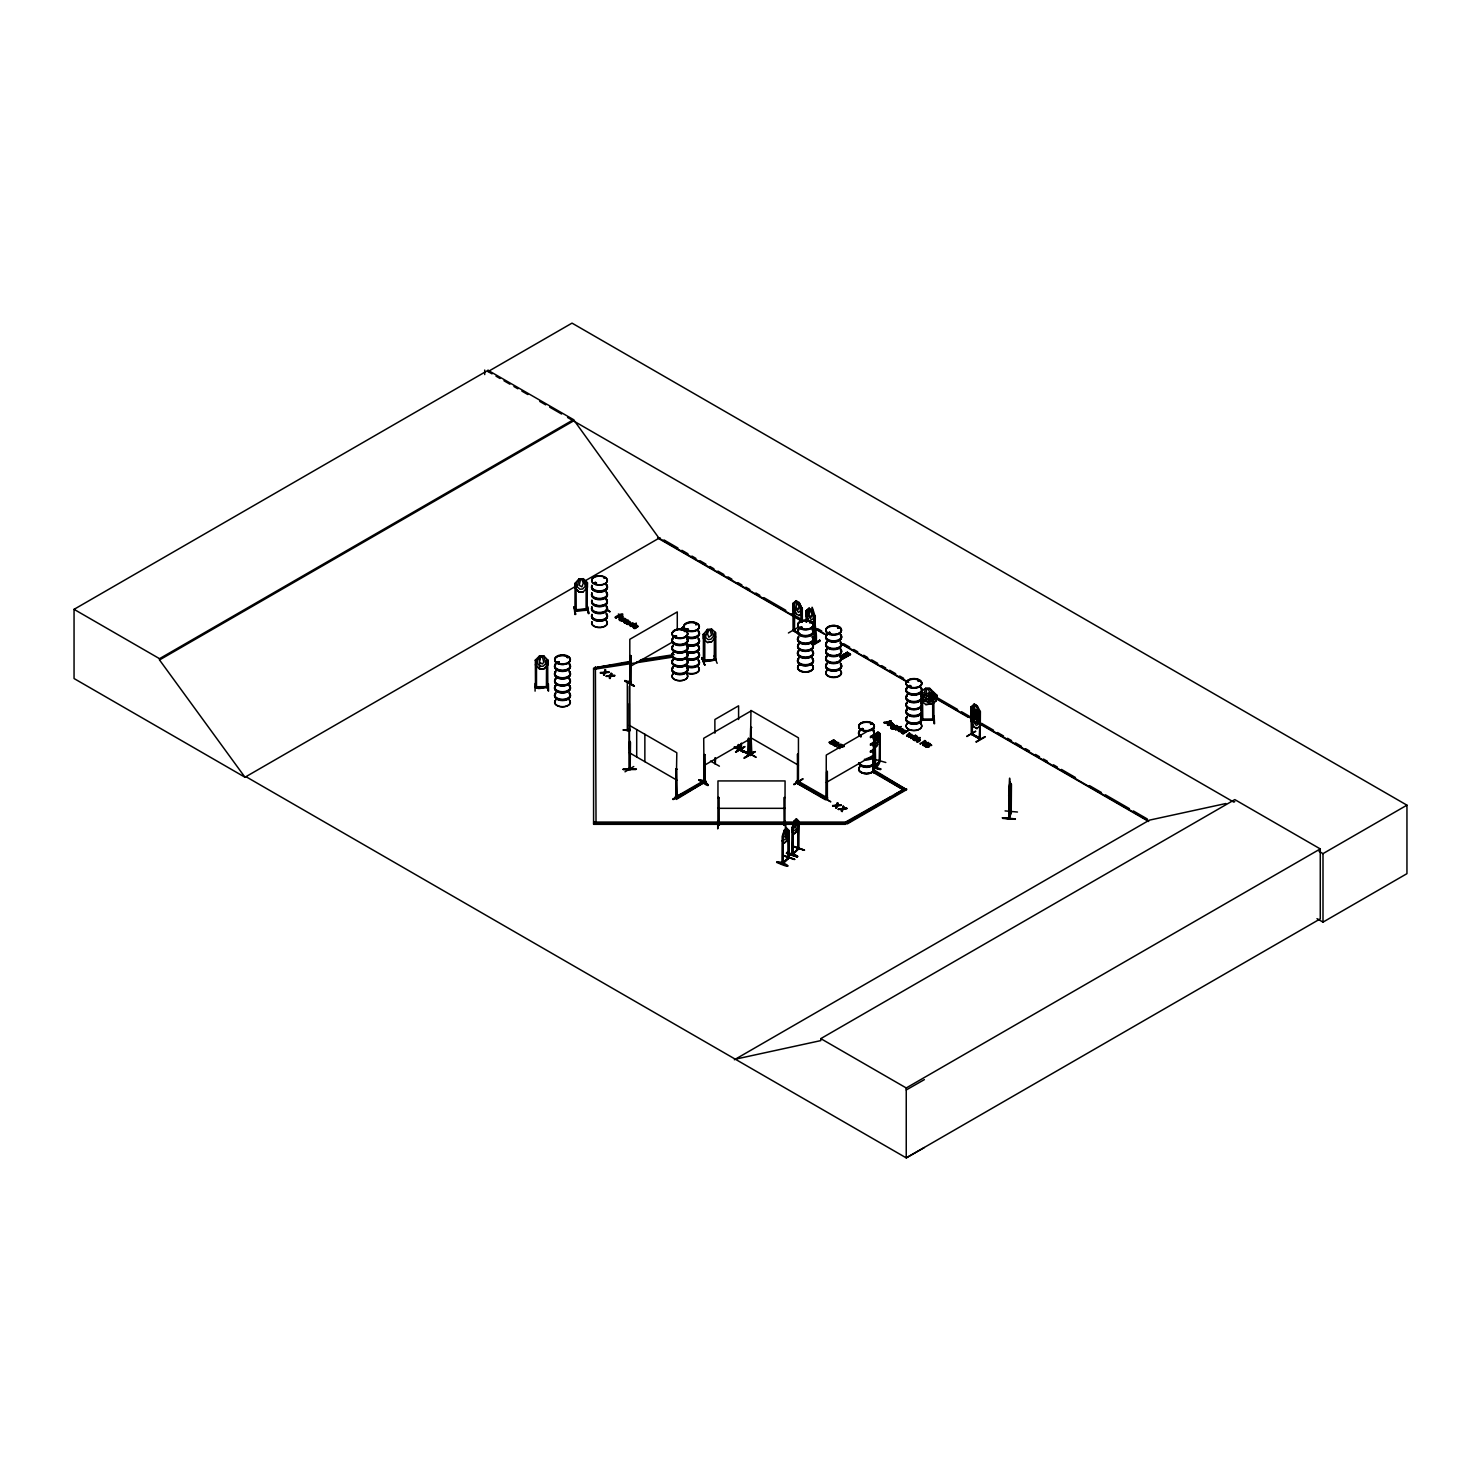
<?xml version="1.0" encoding="UTF-8"?>
<svg xmlns="http://www.w3.org/2000/svg" width="1481" height="1481" viewBox="0 0 1481 1481"><rect width="100%" height="100%" fill="white"/><g stroke="black" fill="none" stroke-linecap="round" stroke-linejoin="round"><path stroke-width="1.5" d="M921.423 718.192L920.608 723.635L920.738 718.155M907.113 723.58A7.868 4.536 0 0 0 913.925 730.392A7.868 4.536 0 0 0 920.738 723.58L920.738 719.933M922.663 692.479L921.478 692.812L922.626 692.775M921.219 723.487L921.367 719.433M922.7 702.068L923.496 696.514L927.273 693.46L933.993 692.867L933.993 697.218L929.79 701.531L925.532 701.494C919.905 698.477 919.571 691.331 925.532 688.387L929.809 688.406L937.01 695.441L936.214 700.92L932.456 703.975L925.718 704.567L922.848 701.957M922.793 718.896C912.518 720.025 939.676 719.636 932.845 718.933M923.626 696.644L927.328 693.571L933.993 692.941L936.862 695.478L936.085 700.865M925.718 704.567L932.382 703.79M932.567 720.21L933.974 719.97L921.515 720.136L921.515 692.479M933.993 697.144L930.605 698.014L930.771 694.459L929.494 698.051L924.922 699.069L929.457 698.884L928.42 701.92L929.327 702.549L930.531 698.884L934.844 697.958L933.863 697.107M932.734 720.247L932.623 692.534L933.845 692.571L925.958 697.051L925.681 700.476L927.624 702.087L931.79 701.864L937.01 695.348M934.585 723.709L934.085 715.897L933.993 723.635M935.4 695.052L934.418 694.163L930.253 695.996L928.087 699.291L931.512 699.717L935.4 694.978M787.911 830.841L788.429 858.554L788.781 856.721M792.391 826.639L792.428 854.852L798.888 848.724L798.407 821.14M683.37 626.685L680.297 629.369L681.279 629.629M801.295 608.025L801.202 621.705M814.272 615.467L814.18 642.995L814.68 641.717M973.128 717.693L975.35 716.175L977.553 720.303M977.534 720.099L974.905 715.101L973.943 718.266L974.905 722.413L976.868 721.858L975.868 715.675L977.46 713.601L975.405 714.934L973.295 711.084L974.868 715.286L973.35 717.841M979.367 711.287L980.181 739.315L980.385 711.676L979.256 711.121M1008.709 818.512L1008.931 818.012C1010.634 760.327 1009.098 769.417 1008.783 818.678L1011.208 811.644M1002.674 818.419C1041.106 820.77 976.368 815.346 1015.17 819.252M1011.56 811.662L1009.283 818.697L1009.246 791.243M714.657 632.739L714.545 632.85M1008.783 791.243L1009.524 784.523M1010.875 788.429L1009.394 797.537L1008.635 795.575L1009.413 797.389M1010.283 795.13L1011.042 788.41M798.222 848.632L792.428 854.796L793.02 826.824L792.057 827.25M710.473 761.049L719.396 766.177M880.584 769.25L872.938 767.195M880.584 768.806L872.938 766.825M785.023 830.008L785.023 837.302L786.448 834.284L785.745 829.323L785.134 830.045M1015.17 819.308L1002.785 818.067M776.655 862.423C782.079 859.443 798.87 872.457 776.673 862.331M776.951 862.035L787.688 865.793M786.448 853.204C796.593 853.149 805.701 861.127 786.448 853.204L797.185 856.962M786.763 852.852L797.481 856.647M786.8 852.334L797.5 856.166M629.851 729.337L623.223 730.114M629.314 731.003L623.223 729.837L629.518 729.689M630.425 768.583L629.221 768.121M629.74 768.435L629.74 741.037M557.485 662.877L559.207 661.877M557.208 662.266L558.337 661.674M566.575 657.027L567.464 657.657M566.631 657.027L567.723 657.508L566.797 657.268M594.122 583.07L595.158 582.311M594.603 583.088L596.214 583.57L595.769 582.311M596.565 583.07L594.918 582.533M604.026 577.683L604.655 578.071M674.651 636.867L676.132 635.756M675.91 635.756L676.576 636.182M684 631.165L685.092 631.646M686.277 629.869L687.332 628.685L688.554 629.518M686.203 629.406L686.536 629.869M688.165 629.314L686.61 629.073M688.387 629.869L688.054 629.425M695.626 624.741L696.107 623.853L696.292 624.834M802.424 627.463C799.555 630.48 801.036 624.834 802.184 628.24M801.702 628.129L801.128 626.981M802.054 627.87L801.017 627.055M810.588 622.946L809.515 622.872M829.841 633.424L829.656 632.276M837.561 627.963L838.524 627.426M838.838 628.166L837.765 627.685M841.708 656.194L843.078 656.805L841.708 656.379M841.245 656.657L843.078 656.527M870.791 724.468L871.032 723.95M870.513 724.005L871.235 723.95M910.334 686.573L909.038 685.666L910.945 685.944M910.871 686.184L909.445 686.795M917.85 681.056L919.22 681.149M918.627 680.482L918.72 681.427M875.623 767.214C873.05 766.269 877.141 770.176 880.177 761.29L880.177 733.873C875.993 726.708 871.587 744.128 876.419 746.628L879.751 738.001M624.926 681.204C653.232 696.422 606.34 669.338 633.887 686.277M625.334 680.89L634.294 685.944M698.81 780.209C702.883 777.025 717.841 793.668 698.847 780.117M699.217 779.876L708.251 785.023M821.788 796.186L830.804 801.813L821.4 796.908M797.056 602.008L796.112 607.08L798.018 609.876L799.018 606.858L797.148 601.952M810.033 609.506L809.089 614.578L810.996 617.373L811.995 614.337L810.126 609.45M975.127 709.751L974.183 714.823L976.09 717.619L977.09 714.582L975.035 709.806M1011.005 784.19L1010.153 782.079L1009.524 794.316L1009.042 793.279M1005.062 810.903L1017.466 812.032M624.649 620.354L621.668 621.224L624.556 621.354L625.204 618.632L625.463 620.872L628.333 620.428L625.463 620.298L624.815 623.038L624.075 622.057L624.815 623.038M625.204 618.632L624.075 622.612M624.815 622.464L625.371 620.743L628.333 620.428M786.615 841.023L784.264 843.078L786.578 840.949L788.799 834.618M792.039 831.544C796.26 841.412 801.776 813.05 796.297 831.785L794.057 833.877L791.854 831.6L794.168 820.9M580.533 579.626L579.201 585.328L581.903 586.846L583.292 583.162L581.903 579.534L580.515 579.552M539.639 660.396L540.972 656.601M625.463 620.298L625.945 619.058M875.678 767.269L875.197 739.667L874.679 767.732L875.308 766.732M879.788 733.78L879.27 761.845L880.195 760.308M600.49 672.448L604.211 672.43L604.192 675.169L605.229 669.764L604.341 672.522L600.49 673.022L604.341 672.522M604.192 675.169L605.229 671.893L608.895 671.874L605.1 672.929M609.968 678.502L611.727 673.522L610.116 675.299L609.968 678.502L611.727 673.522M836.321 808.2L837.246 805.405L841.023 804.924L837.246 805.979L836.321 808.2L836.339 805.479M842.097 810.977L843.004 808.737L846.799 808.256L843.004 809.311L842.097 811.551L841.393 810.551L842.097 811.551M611.005 673.096L610.116 675.873L606.266 676.354L610.116 675.299M835.617 807.793L837.376 802.813L838.079 803.794L837.376 802.813M837.376 803.387L836.469 805.571L832.618 806.071L836.469 804.998M842.245 808.904L838.394 809.404L842.245 808.904L843.152 806.145L843.133 808.848L846.799 808.83M603.47 674.744L604.211 672.43M609.246 678.076L609.987 675.762L606.266 675.78M838.079 803.22L837.357 805.516L841.023 804.924M841.393 811.125L842.115 808.811L838.394 808.83M843.133 808.848L843.855 806.553M681.852 630.314L683.407 626.833L680.39 629.462M973.98 713.805L972.48 720.673L976.386 725.523L978.312 724.042L976.997 715.545L973.887 713.861L970.925 716.489L971.018 720.84L973.887 726.893L976.849 728.485M715.601 659.026L714.508 659.212C714.601 662.192 713.194 657.508 715.49 658.786M714.138 659.971L715.49 659.785M966.908 736.52L975.387 731.225M625.001 771.823L633.757 766.51M744.721 746.961L735.502 751.941M701.716 658.027L704.826 665.154L701.827 657.545M587.365 587.087L587.513 582.774L583.329 578.701L579.108 578.96L577.127 586.809L579.886 589.216L582.607 589.049L585.328 586.291L583.329 578.701L579.108 578.96L574.924 583.57L574.943 587.994L579.108 592.085L574.924 587.92M536.511 660.415L535.363 660.063L539.565 655.935L543.749 656.027L539.565 655.935L537.566 660.415L537.566 663.673L540.324 666.246L543.083 666.228L545.804 663.618L543.823 655.916L548.026 660.304L548.026 664.654L543.823 669.023L539.565 669.06L535.363 664.728L539.621 668.931L543.823 668.949L547.877 664.617M574.165 606.747L575.628 614.485L574.258 606.71M574.147 607.191L574.943 614.522M629.184 769.009L629.814 768.139M677.243 795.612L675.891 795.316L677.243 796.611M740.333 745.258L740.241 749.867L749.182 754.884L749.09 738.852M741.518 749.071C740.426 751.496 741.666 750.923 741.129 743.443M750.719 753.736L751.515 754.181M798.444 781.838L798.444 737.816L750.978 710.417L750.275 755.458L751.793 754.903M874.734 767.676L879.658 760.956M535.104 683.426L535.085 691.146M794.501 630.184L793.205 629.777L794.038 630.295M793.909 631.295L793.575 629.592M717.711 820.955L717.711 828.675M717.767 828.638L717.767 820.9M815.29 615.781L814.05 615.522L815.29 615.781L815.087 643.42C813.162 643.124 817.179 641.847 814.087 642.125M971.295 734.28L980.052 739.315L979.256 711.491M971.98 733.687L972.258 734.743L972.48 723.098M979.33 738.871L979.182 737.742L980.478 738.038L980.478 739.13L971.369 734.224L972.443 734.428M980.478 738.13L972.258 734.039L979.182 738.019M925.44 745.924C928.772 749.33 926.384 745.795 928.735 743.925A2.11 1.222 0 0 1 929.938 744.036L931.753 745.332L928.809 743.851L929.142 746.979L925.718 747.127L924.533 745.443L928.235 742.481L923.533 745.758L922.83 744.795L924.81 741.259M922.83 745.369L924.866 740.537C927.587 742.777 920.793 747.461 925.755 741.055M704.16 782.486C706.641 780.246 701.827 781.801 704.604 781.82M751.552 755.162L750.978 727.078L751.57 755.162L750.404 754.329M826.565 771.897L826.472 799.351L827.361 798.833L825.491 799.796L795.834 782.671L825.491 798.944L827.49 797.815L826.75 799.296M874.031 744.499L874.031 772.008L872.827 772.249L873.716 744.314L873.142 772.416L874.123 771.842M1011.319 811.218L1009.209 817.716M1010.135 782.246L1011.208 812.366L1011.449 784.245M929.309 746.128L926.939 746.979L924.533 745.443M782.264 862.775L788.429 857.832M788.651 857.795L782.264 863.775M793.02 829.471L794.445 830.711L795.889 829.36C800.295 827.453 793.261 814.383 798.611 821.066L797.926 849.076M798.463 848.261L797.852 848.224M902.947 732.891C898.412 733.262 908.075 730.855 904.41 730.688C898.023 730.559 904.539 735.372 901.189 732.373C903.077 730.559 902.392 727.282 898.56 729.337C902.096 731.707 897.93 732.873 898.189 729.596M1011.282 812.273L1010.912 784.041M637.774 626.648L635.108 627.963A1.962 1.129 0 0 1 633.849 627.759L632.905 626.37L635.571 625.056A1.981 1.148 0 0 1 636.83 625.26L637.515 625.648A1.962 1.129 0 0 1 637.848 626.389L635.108 628.536A1.962 1.129 0 0 1 633.849 628.333L632.905 626.944L635.571 625.63A1.981 1.148 0 0 1 636.83 625.834L637.515 626.222M574.924 610.764L587.42 609.968M586.161 582.644L587.346 582.829L586.161 582.644L586.087 610.302L587.291 608.969M604.304 577.627L604.044 578.201M801.98 627.963L801.758 626.981M830.323 632.535L828.86 632.424L830.082 633.035M830.526 633.387L829.471 632.424M838.246 628.203L838.246 627.389M838.487 627.814L838.153 628.148M862.164 728.43L861.294 729.541M908.594 685.944L909.76 685.703M909.038 686.018L909.982 685.314M875.604 739.778L874.568 740.278L879.677 733.595L879.677 761.16M874.549 759.272L885.823 762.493M879.27 761.123L874.734 766.677L875.66 766.399M880.621 768.713L880.343 769.639L872.679 767.639M707.418 629.406L705.511 637.404L708.196 639.607L710.861 639.218L713.509 636.256L711.528 629.018L707.418 629.406L703.364 634.405L704.623 633.924M715.638 636.923L711.583 641.921L707.455 642.513L703.345 638.681L703.345 634.331M704.641 661.322L703.271 660.507L704.734 660.859M703.512 661.433L715.601 660.026L715.638 632.591L711.528 629.018M704.456 633.924L704.512 661.674L704.604 634.183L703.512 634.349M888.008 725.264L891.136 721.062L884.064 722.413L888.248 723.876L888.008 725.264L891.136 721.062M888.6 723.469L890.081 721.191L888.6 723.469L884.064 722.413M887.36 724.875L888.248 723.876M908.89 737.316C911.37 733.78 910.241 737.501 913.87 736.113M909.945 736.427L911.815 734.354L907.76 735.168L911.815 734.928L909.945 737.001M576.331 583.255L575.072 583.681L579.182 579.145M583.347 591.808L579.164 591.882L583.347 591.808L587.513 587.124M535.4 687.425C539.565 690.979 551.395 684.055 546.415 687.665L546.545 660.008L547.674 660.008L547.803 687.665L535.27 687.739M719.248 824.51C718.896 822.288 716.304 826.25 719.248 825.232L719.1 797.574L717.97 797.574L719.1 797.574M783.856 824.269L784.949 823.899M717.915 824.917L717.97 780.931L785.078 780.931L784.949 825.306C782.357 822.603 786.67 826.176 783.819 825.232M738.908 750.034L738.908 744.647M910.759 735.242C900.652 739.722 914.332 728.819 907.76 735.742M906.631 736.001L909.26 732.873M796.408 818.789L794.094 820.937L793.02 826.213L793.131 854.204M782.671 862.312L782.634 863.978L782.764 835.451L782.634 864.052L789.188 857.906L789.095 830.526L786.485 827.953L784.282 830.119L782.172 836.487L782.19 863.923M788.484 831.082L788.484 858.48L789.095 830.526M798.962 848.669L798.222 849.354L798.888 821.326M794.668 859.313L783.949 855.5M804.461 850.113L793.742 846.317M898.671 729.504C912.481 730.059 889.303 725.968 900.67 731.558M907.76 735.168L909.871 733.243M629.721 683.407L630.721 682.834M630.887 683.148L630.925 655.657L629.814 655.953L630.925 655.657M704.012 781.505L704.937 781.024L703.623 781.394M704.9 782.098L704.826 754.644L703.716 754.94L704.826 754.644M827.453 797.778L826.176 798.166L827.379 797.87L797.556 780.82L795.834 781.82M872.827 772.249L878.936 774.026L873.068 770.675M874.105 771.934L873.716 727.671L826.268 755.069L826.176 799.166L827.453 798.777M801.924 612.801L799.055 615.522L796.093 613.708L793.076 607.728L793.076 603.378L796.149 600.694L799.111 602.526L802.036 608.543L799.148 602.434L800.462 610.95L798.537 612.412L794.631 607.58M794.186 631.35L793.298 603.433L796.186 600.842M806.053 615.226L809.015 621.28L806.053 615.226L806.053 610.875L809.126 608.191L807.608 615.078L811.514 619.91L813.439 618.429L811.995 610.079L809.015 608.247M806.275 622.353L806.145 610.82L809.163 608.321M977.034 723.32L980.015 720.544L977.034 723.32L974.017 721.58L971.147 715.471L971.147 706.77L974.22 704.086L977.238 705.826L980.385 711.676M976.905 728.633L979.774 725.912M576.368 609.913L574.924 609.765L574.961 611.005L575.054 583.347M576.035 609.617L576.202 610.95L576.053 583.255M576.183 609.672L586.291 609.006M587.476 609.209L575.239 610.061M575.239 611.024L587.476 610.209L587.161 608.895M879.788 760.179L880.232 760.216M875.197 767.769L875.123 739.223M1009.042 817.882L1009.431 790.595M628.87 624.39C620.78 621.446 634.497 623.871 629.055 621.65C623.723 621.502 631.702 626.796 625.926 623.482C630.925 618.299 629.295 623.723 630.147 622.816M899.134 729.133L901.577 731.114L901.948 730.003M901.448 730.522C903.04 727.671 896.968 729.281 901.762 729.596M557.967 662.026L558.337 662.822M828.823 632.831L829.841 632.665M862.886 729.152L861.498 728.689L862.164 729.615M863.33 729.411L861.368 729.411M782.82 862.96L783.208 835.395L784.412 830.175M535.4 686.425L536.622 686.444M536.492 687.443L536.492 660.045L535.363 660.304M717.841 823.973L719.063 824.251M719.211 825.269C716.489 824.417 720.581 826.083 719.211 823.936M785.041 825.25L784.078 824.898M933.882 719.285L921.645 719.174M627.333 621.964L626.815 623.612L628.833 623.797M619.669 618.651C617.003 624.538 630.48 614.337 621.205 620.965M839.264 745.702L840.708 744.443L839.042 745.517L841.449 745.443L838.838 745.943L839.468 744.314L841.874 744.499L840.671 746.665L838.357 745.832L842.023 745.239L840.338 746.183M546.822 660.359L547.674 660.008M901.559 730.985L903.817 730.189A1.944 1.129 0 0 1 905.021 730.355A2.259 1.314 0 0 1 905.983 731.151L905.983 731.725A2.259 1.314 0 0 0 905.021 730.929A1.944 1.129 0 0 0 903.817 730.762L901.855 732.04L905.483 731.429M840.467 747.701L839.708 748.645M892.599 725.579L893.265 724.838L891.636 724.302C883.491 727.171 894.691 723.209 891.932 722.876M847.132 652.603C842.874 652.214 852.963 657.508 845.688 653.121M840.912 657.249L848.132 653.158L847.317 652.418L839.875 656.712L842.856 658.416L839.875 656.472L841.523 655.528L844.485 657.231L841.523 655.528M839.746 660.693L850.538 654.528L847.317 652.177M734.335 747.368L743.258 751.922M715.267 763.733L715.582 758.105M630.314 682.537L630.721 681.834M630.165 742.444L629.369 741.981L630.147 769.898L630.48 742.259M676.317 796.149L676.317 768.75L677.132 796.611M677.132 769.213L676.002 768.917M750.275 755.458L751.163 727.541M750.367 755.403L750.682 728.171L751.793 727.541M735.964 752.274L744.813 746.535L735.964 751.7M741.222 749.627L748.905 753.829M747.424 752.126L755.884 756.958M681.556 793.668L672.652 799.333L680.168 795.39M748.59 738.204L748.164 754.347L749.516 754.662L749.405 738.667M753.829 751.719C723.08 770.953 776.1 739.056 745.424 757.643M679.779 795.093L673.152 799.592M744.924 757.383L754.662 751.645M797.63 781.413L797.63 754.014L798 782.024M798.129 781.061L797.537 780.357M793.964 784.597L802.85 778.895L794.038 784.56M794.001 784.078L802.869 778.95M873.364 771.342L873.216 771.434M246.068 776.729L245.106 777.303L74.05 678.539L74.05 609.339L488.064 370.306L573.536 419.641L659.008 538.195L802.813 621.224M488.064 370.306L488.064 371.583L572.018 323.117L1406.95 805.164L1406.95 873.66L1322.996 922.126L1316.998 918.646M74.05 609.339L159.522 658.675L573.536 419.641M924.366 1147.553L906.242 1157.883L245.957 776.673L244.976 777.229L159.522 659.952L573.536 420.919M244.976 777.229L575.202 586.587M585.162 580.811L659.971 537.64M622.187 616.744L620.595 615.837C603.656 622.575 631.684 606.84 619.669 618.077C618.04 618.854 619.928 620.113 621.002 619.817M615.837 617.855L620.595 615.837M622.742 615.855L622.557 617.67L621.964 616.762M622.557 617.096L619.873 619.002L624.741 618.355M622.557 617.67L619.873 619.576L624.741 618.928M636.293 623.427C634.257 629.129 625.408 625.001 632.017 623.02A1.944 1.129 0 0 1 633.22 623.186A2.259 1.314 0 0 1 634.183 623.964L636.293 623.427L634.183 623.964M634.183 624.538A2.259 1.314 0 0 0 633.22 623.742A1.944 1.129 0 0 0 632.017 623.575C635.201 624.279 625.945 623.705 631.147 626.296M630.925 625.908L633.683 624.26M630.795 626.5L636.293 624.001M684.278 628L685.24 628.555M629.814 666.709L673.318 641.588M796.149 600.694L794.631 604.322L794.501 631.184M793.076 603.378L793.224 630.887L799.388 634.349M793.168 603.47L794.001 603.952M793.076 607.728L796.186 613.652M801.202 608.006L802.313 608.284L802.313 621.983M802.036 612.893L799.055 615.522M807.386 611.209L806.275 610.931M788.41 632.979L797.741 627.574M809.163 621.131L812.125 622.964M794.186 630.647L799.684 633.461M814.235 641.976L815.29 642.143M815.29 643.143L814.235 642.976M812.569 644.291L819.734 640.218L812.68 644.864M812.569 644.864L819.752 640.644M813.05 645.142L820.178 641.014L819.678 640.181M842.967 654.695C850.909 658.249 839.523 655.268 844.596 653.75L847.558 655.694L844.596 653.75M840.338 656.916L847.484 652.788M847.928 652.899L840.393 656.953A7.849 4.536 0 0 1 833.636 663.673A7.849 4.536 0 0 1 826.824 656.879M751.163 710.88L703.716 738.279L704.086 782.523M840.56 659.082L849.724 653.787M840.949 659.323L850.279 653.899M839.616 660.452L850.483 654.528M703.716 765.677L751.163 738.279M674.651 797.519L704.308 780.394L706.048 781.394L676.373 799.388L674.651 797.519L676.373 798.518L706.048 781.394M674.651 798.389L704.308 781.265L706.048 782.264M828.916 742.333L831.489 743.592L833.692 742.24A1.851 1.074 0 0 0 833.433 741.833L832.433 741.222L833.433 742.407A1.851 1.074 0 0 1 833.692 743.055C829.971 745.887 827.139 741.074 832.618 742.666C831.896 738.686 832.822 746.979 829.582 741.944M831.211 741.222L833.636 739.815L836.21 741.888L833.692 741.055L833.636 739.815M831.211 741.796L833.636 740.389L836.21 741.888M832.433 741.777L833.692 741.055M888.415 725.486L892.525 723.228M892.136 724.024L894.172 725.024L891.173 727.078L890.581 726.171L893.302 724.376L891.636 724.302M890.581 726.745L894.117 724.635L892.136 723.45M795.834 782.671L797.556 781.672L797.63 754.014M890.933 727.726C892.543 727.893 896.69 728.911 892.377 728.708C887.175 728.319 900.874 730.966 897.505 726.264A2.221 1.296 0 0 0 896.56 725.468L892.913 726.301L894.598 727.949M890.933 728.3L891.543 727.375M898.264 727.097L897.69 726.782A2.221 1.296 0 0 0 896.56 726.042C889.489 726.19 898.412 729.078 895.69 725.764C889.692 726.134 895.246 731.577 898.264 726.523M894.598 728.522L891.692 728.115M897.023 727.115C893.321 724.079 892.895 731.558 897.023 726.56M895.598 729.059C909.723 722.913 892.469 729.985 896.19 729.985M895.598 729.633L901.114 726.579M898.893 731.04L900.67 731.003M905.983 731.151L908.094 730.614L903.188 734.021M902.595 733.669L908.094 730.614M826.268 782.468L873.716 755.069M915.499 736.483L910.871 738.464L914.406 735.853L915.906 736.723C919.46 735.168 914.888 739.038 917.517 736.464M915.573 735.131C914.055 741.018 916.369 732.521 915.628 736.446M910.871 738.464L914.406 736.427L917.591 738.26L916.498 737.057M915.573 735.705L910.871 737.89M915.499 737.057C909.501 737.853 916.073 742.407 917.72 738.797C920.96 738.612 920.756 741.851 917.276 742.148C917.665 740.722 921.515 735.872 918.22 739.075M915.406 737.575L912.981 739.667L919.997 737.482M917.517 737.038C912.426 735.946 913.647 743.518 917.72 739.371L919.386 740L916.683 741.814M917.591 737.686L913.925 739.13L914.092 740.278M971.147 706.77L971.369 734.335M971.24 706.863L972.48 707.103L971.369 706.826M914.499 740.556L919.997 738.056M974.017 708.547L977.09 710.325L978.534 715.416L978.534 718.674L976.608 720.155L972.702 715.323L975.127 705.4L976.201 705.9M974.072 708.696L971.055 711.176L974.128 717.174C982.977 722.302 978.108 710.399 976.09 705.956M916.683 741.24L920.201 739.704L918.22 738.519M924.81 741.814L920.182 743.832L924.866 740.537M976.997 710.38L980.107 716.286M920.182 743.832L925.755 741.629M891.025 796.667L845.54 822.918L847.262 823.917L906.594 789.669L875.197 770.694L873.475 771.694L903.132 789.669L873.475 772.545L873.809 770.675M971.24 715.49L974.017 721.58L977.127 723.265M873.475 772.545L875.197 771.545L906.594 789.669M923.922 744.295L928.235 742.481M971.11 720.784L973.98 726.838L976.997 728.578M931.012 745.202L929.938 743.481A2.11 1.222 0 0 0 928.735 743.351C925.699 743.592 930.087 748.516 925.606 745.684M979.182 738.741L979.978 721.599L976.997 715.545L979.867 721.654M975.886 741.796L984.865 736.612M894.968 794.371L900.911 790.947M593.585 822.066L845.54 822.066L847.262 823.066L906.594 788.818M734.354 1059.767L1149.349 820.159L1225.805 803.535M735.317 1059.193L820.789 1040.606L820.789 1038.625L1234.802 799.592L1320.274 848.928L1320.274 918.849L906.242 1157.883L906.242 1087.961L1320.274 848.928M1234.802 801.573L1233.84 802.147L567.575 417.475M1319.034 851.334L1322.996 853.63L1406.95 805.164M906.242 1089.96L924.366 1079.63M606.414 609.654L610.061 611.69L606.414 609.08M630.443 682.889L630.203 682.537M826.879 798.648L827.064 771.249M595.714 583.107L595.158 582.662M558.726 662.414L558.763 661.618M559.152 662.729L557.541 662.729M674.855 636.015L676.132 636.608M688.128 629.869L686.61 629.295M829.471 633.479L830.267 633.368M861.831 728.893L863.108 729.207L861.979 729.226M630.48 682.908L630.628 655.491M630.277 683.5L630.128 656.139M908.89 736.742L913.87 735.539M738.612 750.275L738.593 744.462M715.267 763.789L715.267 757.92M906.631 735.428L910.759 734.669M890.081 721.765L887.156 722.635L890.081 721.191M884.064 722.987L891.136 721.636M703.419 660.47L714.249 659.508L703.382 660.767M715.545 660.082L715.36 632.406M862.553 729.615L862.553 728.43M587.216 610.265L587.291 582.57M837.08 747.239C836.728 749.145 841.097 745.054 844.244 745.943M837.598 747.535L842.967 746.572M840.653 747.165L844.244 746.517M799.684 634.164L793.575 630.591L799.388 633.646M672.559 657.157L596.028 669.005L595.399 667.635L629.166 661.563M640.421 659.804L674.188 654.583M597.639 667.283L613.412 664.839M617.91 664.154L629.166 662.414M644.92 659.971L651.677 658.934M656.176 658.23L660.674 657.527M665.173 656.842L669.671 656.139M629.795 662.914L593.585 668.135L593.585 824.325L792.372 824.325M636.552 661.877L672.559 656.305M714.508 659.212L715.379 659.138M703.401 634.09L703.382 661.766L715.471 660.045M608.895 672.448L605.229 672.467L608.895 671.874M600.49 673.022L604.211 673.003M611.005 675.225L614.671 675.78L610.875 676.262M614.671 675.78L611.005 675.799L614.671 675.206M606.266 676.354L609.987 676.336M832.618 805.497L841.023 805.497M832.618 806.071L836.339 806.053M843.133 808.274L846.799 808.256M838.394 809.404L842.115 808.811M576.183 583.57L575.091 583.607M621.668 620.65L624.556 620.78L621.668 621.224M921.645 719.84L922.793 719.896L922.459 692.46M933.882 720.284L933.845 692.571M625.371 621.298L628.333 621.002M747.016 752.274L755.976 757.383M878.529 774.174L873.124 771.064M714.453 632.498L714.249 660.211M536.363 687.776L536.622 686.98M675.521 636.108L676.576 636.015M587.457 606.432L588.846 613.652L587.439 606.377M740.537 748.59L741.074 749.293M740.537 749.59L748.775 753.181L749.034 754.829M751.126 753.496L751.885 754.995M793.612 630.665L793.612 605.544M814.494 642.717L814.494 622.168M971.684 734.039L971.684 706.641M609.598 611.82L606.488 609.487M540.991 656.675L542.361 656.675L543.768 662.285L542.361 663.988L539.639 662.303M547.766 683.907L547.914 690.609M535.493 686.74L547.785 686.703L535.27 686.74M629.314 703.605L629.369 769.491L630.591 768.676M623.242 769.565C662.785 768.306 596.899 769.472 635.83 769.546M623.242 769.194L635.812 769.176M784.078 825.269L783.949 797.574L785.078 797.574M785.43 828.657L785.263 820.955M593.585 669.005L596.028 669.005M629.795 681.297L627.333 681.297L627.333 730.577L629.795 730.577M627.333 729.726L629.795 729.726M717.97 808.33L785.078 808.33M593.585 823.473L845.54 823.473M797 824.325L845.54 824.325L845.54 822.066L904.854 788.67M932.641 692.904L933.845 692.83M929.735 701.328L925.606 701.309L921.349 697.033M798.222 848.354L791.983 854.722L792.428 827.398M631.147 625.722C628.111 625.519 632.961 622.686 633.683 624.834M535.493 687.739L535.363 660.063M676.021 635.83L674.892 636.534M975.757 731.373L966.982 736.076M1010.042 783.579L1009.653 791.65L1009.783 784.356M714.083 655.805L717.156 663.321M800.61 627.87L801.128 628.166M877.4 732.891L876.845 740.926L876.974 733.65M877.955 744.425L876.252 746.739L874.623 744.499M872.901 767.325L880.621 769.268M902.41 733.002L903.447 732.614M548.414 683.833L548.544 691.146M798.296 821.881L796.26 818.9M786.448 828.101L787.54 834.599L786.078 838.561L784.652 839.912L783.208 838.653M782.061 840.801L784.375 843.115M793.464 846.54L804.498 850.168M794.686 859.35L783.616 855.888M794.39 859.554L783.671 855.74M740.667 749.59L749.405 754.607M814.92 643.365L814.957 643.42C820.974 639.811 805.997 586.735 815.013 616.04M798.055 782.098L797.333 780.691M801.128 608.08L802.017 622.168M806.923 611.431L807.071 620.52M872.92 744.795L873.235 744.962A7.794 4.499 0 0 1 870.421 751.108M704.937 782.024L704.512 754.477M734.335 746.794L743.481 752.274M488.064 371.583L492.044 373.878M496.024 376.174L500.004 378.47M503.966 380.765L509.927 384.208M513.907 386.504L517.887 388.8M521.867 391.095L527.828 394.538M539.75 401.425L545.711 404.868M549.692 407.164L561.614 414.032M977.182 718.729L974.257 717.045L971.147 711.269L974.165 708.64L976.09 713.268L977.09 710.251M663.969 539.936L677.946 548.007M681.945 550.321L687.943 553.783M691.923 556.078L695.922 558.393M699.921 560.688L705.919 564.15M709.917 566.464L713.898 568.778M717.896 571.074L723.894 574.535M727.893 576.85L731.873 579.145M737.871 582.607L741.87 584.921M745.869 587.216L749.849 589.531M755.847 592.992L759.846 595.288M763.844 597.602L785.819 610.283M791.798 613.745L799.796 618.355M817.771 628.74L821.77 631.036M843.744 643.735L849.724 647.178M853.722 649.493L857.721 651.807M863.701 655.25L867.699 657.564M871.698 659.878L877.696 663.34M881.695 665.635L885.675 667.95M889.674 670.245L895.672 673.707M899.67 676.021L903.651 678.317M937.621 697.921L957.596 709.455M961.576 711.769L971.573 717.526M981.551 723.302L993.547 730.226M997.528 732.521L1003.526 735.983M1007.524 738.297L1011.523 740.593M1015.522 742.907L1021.501 746.368M1025.5 748.664L1029.499 750.978M1035.478 754.44L1039.477 756.735M1043.476 759.05L1047.474 761.345M1053.472 764.807L1057.453 767.121M1061.451 769.417L1075.428 777.506M1089.424 785.578L1101.401 792.483M1105.4 794.797L1129.374 808.626M1133.354 810.94L1147.349 819.012M812.81 626.981L826.787 635.071M840.764 643.143L908.686 682.352M934.641 697.329L972.591 719.248M980.589 723.857L1148.367 820.733M657.694 538.01L801.98 621.317M811.995 627.092L824.028 634.035M840.06 643.291L906.187 681.482M936.251 698.828L968.315 717.341M980.329 724.283L1148.664 821.474M847.317 652.418L850.279 654.121M914.943 735.483L916.239 736.094M899.578 728.874L901.448 729.948M887.156 722.062L888.6 722.895M618.392 613.986L622.742 616.411M627.777 621.705L629.647 622.779M627.333 622.538L629.777 623.945M615.837 617.281L616.466 618.225M750.978 737.816L798.444 765.214M843.855 807.126L843.152 806.145M797.556 781.672L825.232 797.667M629.369 725.338L676.817 752.737L676.058 796.408M629.369 752.737L676.817 780.135M820.789 1038.625L906.242 1087.961M972.054 707.011L972.258 734.743M629.406 769.472L629.314 686.295M676.243 635.867L676.317 637.126L674.614 636.571M748.275 754.403L748.294 738.39M976.368 742.055L985.272 736.909M929.272 746.387L928.439 744.554L930.957 745.739M588.235 613.541L586.846 605.951M595.399 666.783L596.028 822.918M711.491 641.754L707.455 642.513M701.735 657.601L704.826 665.154M804.164 850.316L793.409 846.688M797.704 821.64L797.852 849.224M539.565 655.935L539.621 668.857M785.948 828.731L785.171 820.9M1322.996 853.63L1322.996 922.126M915.999 737.908L915.906 736.723M827.361 771.434L827.379 798.944M807.386 615.781L807.386 620.354M806.59 615.318L806.59 622.168M801.517 607.821L801.517 621.52A7.812 4.517 0 0 0 801.573 629.258A7.812 4.517 0 0 0 813.31 625.352A7.812 4.517 0 0 0 801.573 621.446M741.444 743.258L741.537 750.164M740.63 745.091L740.63 749.645M738.593 719.507L738.593 705.808L714.879 719.507L714.879 733.206M738.519 744.869L738.464 750.312M738.204 744.702L738.149 750.126M714.879 758.161L714.823 763.585M704.012 755.106L704.012 782.505M677.28 630.165L677.28 611.912L629.814 639.311L629.758 731.077M676.317 768.75L676.465 796.167M644.864 734.28L644.864 761.678M636.7 729.578L636.7 756.976M605.951 670.171L605.229 669.764M484.713 370.046L484.713 374.582M159.522 658.675L159.522 659.952M637.33 626.13A1.981 1.148 0 0 1 637.682 626.852M840.523 642.402A7.96 4.591 0 0 1 833.636 649.307A7.96 4.591 0 0 1 826.731 642.402M840.43 642.884A7.849 4.536 0 0 1 833.636 649.678A7.849 4.536 0 0 1 826.824 642.884M840.43 649.233A7.849 4.536 0 0 1 833.636 656.027A7.849 4.536 0 0 1 826.824 649.233M840.523 634.849A7.96 4.591 0 0 1 833.636 641.736A7.96 4.591 0 0 1 826.731 634.849M840.43 641.606A7.849 4.536 0 0 1 833.636 648.419A7.849 4.536 0 0 1 826.824 641.606M840.43 635.33A7.849 4.536 0 0 1 833.636 642.125A7.849 4.536 0 0 1 826.824 635.33M840.523 642.014A7.96 4.591 0 0 1 833.636 648.919A7.96 4.591 0 0 1 826.731 642.014M840.523 634.46A7.96 4.591 0 0 1 833.636 641.347A7.96 4.591 0 0 1 826.731 634.46M840.412 634.053A7.831 4.517 0 0 1 833.636 640.847A7.831 4.517 0 0 1 826.842 634.053M840.523 663.951A7.96 4.591 0 0 1 833.636 670.856A7.96 4.591 0 0 1 826.731 663.951M840.43 664.432A7.849 4.536 0 0 1 833.636 671.226A7.849 4.536 0 0 1 826.824 664.432M840.412 670.338A7.831 4.517 0 0 1 833.636 677.113A7.831 4.517 0 0 1 826.842 670.338M840.393 649.937A7.812 4.517 0 0 1 833.636 656.694A7.812 4.517 0 0 1 826.861 649.937M840.43 670.782A7.849 4.536 0 0 1 833.636 677.576A7.849 4.536 0 0 1 826.824 670.782M840.523 656.398A7.96 4.591 0 0 1 833.636 663.284A7.96 4.591 0 0 1 826.731 656.398M840.43 663.155A7.849 4.536 0 0 1 833.636 669.967A7.849 4.536 0 0 1 826.824 663.155M840.523 663.562A7.96 4.591 0 0 1 833.636 670.467A7.96 4.591 0 0 1 826.731 663.562M840.523 656.009A7.96 4.591 0 0 1 833.636 662.896A7.96 4.591 0 0 1 826.731 656.009M840.412 655.602A7.831 4.517 0 0 1 833.636 662.396A7.831 4.517 0 0 1 826.842 655.602M812.384 637.126A7.96 4.591 0 0 1 805.479 644.013A7.96 4.591 0 0 1 798.592 637.126M812.291 637.589A7.849 4.536 0 0 1 805.479 644.383A7.849 4.536 0 0 1 798.685 637.589M812.236 643.513A7.794 4.499 0 0 1 805.479 650.27A7.794 4.499 0 0 1 798.74 643.513M812.273 643.939A7.831 4.517 0 0 1 805.479 650.733A7.831 4.517 0 0 1 798.703 643.939M812.384 629.555A7.96 4.591 0 0 1 805.479 636.46A7.96 4.591 0 0 1 798.592 629.555M812.291 636.33A7.849 4.536 0 0 1 805.479 643.124A7.849 4.536 0 0 1 798.685 636.33M812.273 630.036A7.831 4.517 0 0 1 805.479 636.83A7.831 4.517 0 0 1 798.703 630.036M812.384 636.737A7.96 4.591 0 0 1 805.479 643.624A7.96 4.591 0 0 1 798.592 636.737M812.384 629.166A7.96 4.591 0 0 1 805.479 636.071A7.96 4.591 0 0 1 798.592 629.166M812.273 628.777A7.831 4.517 0 0 1 805.479 635.553A7.831 4.517 0 0 1 798.703 628.777M812.384 658.675A7.96 4.591 0 0 1 805.479 665.561A7.96 4.591 0 0 1 798.592 658.675M812.291 659.138A7.849 4.536 0 0 1 805.479 665.932A7.849 4.536 0 0 1 798.685 659.138M812.236 665.062A7.794 4.499 0 0 1 805.479 671.819A7.794 4.499 0 0 1 798.74 665.062M812.254 644.642A7.812 4.517 0 0 1 805.479 651.418A7.812 4.517 0 0 1 798.722 644.642M812.291 665.21A7.868 4.536 0 0 1 805.479 672.022A7.868 4.536 0 0 1 798.685 665.21M812.273 665.487A7.831 4.517 0 0 1 805.479 672.281A7.831 4.517 0 0 1 798.703 665.487M812.291 644.235A7.868 4.536 0 0 1 805.479 651.048A7.868 4.536 0 0 1 798.685 644.235M812.384 651.103A7.96 4.591 0 0 1 805.479 658.008A7.96 4.591 0 0 1 798.592 651.103M812.291 657.879A7.849 4.536 0 0 1 805.479 664.673A7.849 4.536 0 0 1 798.685 657.879M812.291 651.584A7.849 4.536 0 0 1 805.479 658.379A7.849 4.536 0 0 1 798.685 651.584M812.384 658.286A7.96 4.591 0 0 1 805.479 665.173A7.96 4.591 0 0 1 798.592 658.286M812.384 650.714A7.96 4.591 0 0 1 805.479 657.62A7.96 4.591 0 0 1 798.592 650.714M812.291 650.307A7.849 4.536 0 0 1 805.479 657.12A7.849 4.536 0 0 1 798.685 650.307M686.758 645.901A7.96 4.591 0 0 1 679.872 652.788A7.96 4.591 0 0 1 672.985 645.901M686.666 646.382A7.831 4.517 0 0 1 679.872 653.158A7.831 4.517 0 0 1 673.096 646.382M686.647 652.288A7.812 4.517 0 0 1 679.872 659.064A7.812 4.517 0 0 1 673.096 652.288M686.666 652.714A7.849 4.536 0 0 1 679.872 659.526A7.849 4.536 0 0 1 673.077 652.714L673.04 653.436A7.812 4.517 0 0 0 679.872 660.174A7.812 4.517 0 0 0 686.647 653.399M686.758 638.348A7.96 4.591 0 0 1 679.872 645.235A7.96 4.591 0 0 1 672.985 638.348M686.666 645.105A7.849 4.536 0 0 1 679.872 651.899A7.849 4.536 0 0 1 673.077 645.105M686.666 638.811A7.849 4.536 0 0 1 679.872 645.605A7.849 4.536 0 0 1 673.077 638.811M686.758 645.512A7.96 4.591 0 0 1 679.872 652.399A7.96 4.591 0 0 1 672.985 645.512M686.758 637.959A7.96 4.591 0 0 1 679.872 644.846A7.96 4.591 0 0 1 672.985 637.959M686.666 637.552A7.831 4.517 0 0 1 679.872 644.328A7.831 4.517 0 0 1 673.096 637.552M686.758 667.45A7.96 4.591 0 0 1 679.872 674.336A7.96 4.591 0 0 1 672.985 667.45M686.666 667.931A7.831 4.517 0 0 1 679.872 674.707A7.831 4.517 0 0 1 673.096 667.931M686.647 673.836A7.812 4.517 0 0 1 679.872 680.612A7.812 4.517 0 0 1 673.096 673.836M686.684 674.003A7.868 4.536 0 0 1 679.872 680.816A7.868 4.536 0 0 1 673.059 674.003M686.684 653.028A7.868 4.536 0 0 1 679.872 659.823A7.868 4.536 0 0 1 673.059 653.028M686.758 659.897A7.96 4.591 0 0 1 679.872 666.783A7.96 4.591 0 0 1 672.985 659.897M686.666 666.654A7.849 4.536 0 0 1 679.872 673.448A7.849 4.536 0 0 1 673.077 666.654M686.666 660.359A7.849 4.536 0 0 1 679.872 667.153A7.849 4.536 0 0 1 673.077 660.359M686.758 667.061A7.96 4.591 0 0 1 679.872 673.948A7.96 4.591 0 0 1 672.985 667.061M686.758 659.508A7.96 4.591 0 0 1 679.872 666.394A7.96 4.591 0 0 1 672.985 659.508M686.666 659.101A7.831 4.517 0 0 1 679.872 665.876A7.831 4.517 0 0 1 673.096 659.101M698.273 630.554A7.831 4.517 0 0 1 696.255 636.404A7.831 4.517 0 0 1 685.944 636.015M698.384 638.515A7.96 4.591 0 0 1 696.329 644.457A7.96 4.591 0 0 1 685.87 644.068M698.292 631.813A7.849 4.536 0 0 1 696.274 637.682A7.849 4.536 0 0 1 685.944 637.293M698.292 638.107A7.849 4.536 0 0 1 696.274 643.976A7.849 4.536 0 0 1 685.944 643.587M698.273 639.385A7.831 4.517 0 0 1 696.255 645.235A7.831 4.517 0 0 1 685.944 644.846M698.254 645.29A7.794 4.499 0 0 1 696.237 651.122A7.794 4.499 0 0 1 685.981 650.733M698.384 638.903A7.96 4.591 0 0 1 696.329 644.846A7.96 4.591 0 0 1 685.87 644.457M698.384 631.35A7.96 4.591 0 0 1 696.329 637.293A7.96 4.591 0 0 1 685.87 636.886M698.384 630.962A7.96 4.591 0 0 1 696.329 636.904A7.96 4.591 0 0 1 685.87 636.497M698.292 645.735A7.849 4.536 0 0 1 696.274 651.584A7.849 4.536 0 0 1 685.944 651.196M698.292 652.103A7.849 4.536 0 0 1 696.274 657.953A7.849 4.536 0 0 1 685.944 657.564M698.384 660.063A7.96 4.591 0 0 1 696.329 666.006A7.96 4.591 0 0 1 685.87 665.617M698.273 653.362A7.831 4.517 0 0 1 696.255 659.212A7.831 4.517 0 0 1 685.944 658.823M698.292 659.656A7.849 4.536 0 0 1 696.274 665.524A7.849 4.536 0 0 1 685.944 665.136M698.273 660.933A7.831 4.517 0 0 1 696.255 666.783A7.831 4.517 0 0 1 685.944 666.394M698.254 666.839A7.794 4.499 0 0 1 696.237 672.67A7.794 4.499 0 0 1 685.981 672.281M698.384 660.452A7.96 4.591 0 0 1 696.329 666.394A7.96 4.591 0 0 1 685.87 666.006M698.384 652.899A7.96 4.591 0 0 1 696.329 658.841A7.96 4.591 0 0 1 685.87 658.434M698.384 652.51A7.96 4.591 0 0 1 696.329 658.453A7.96 4.591 0 0 1 685.87 658.045M698.254 646.419A7.812 4.517 0 0 1 696.255 652.269A7.812 4.517 0 0 1 685.962 651.881M698.31 645.994A7.868 4.536 0 0 1 696.274 651.862A7.868 4.536 0 0 1 685.925 651.473M698.292 667.283A7.849 4.536 0 0 1 696.274 673.133A7.849 4.536 0 0 1 685.944 672.744M920.812 695.496A7.96 4.591 0 0 1 913.925 702.401A7.96 4.591 0 0 1 907.038 695.496M920.719 695.977A7.831 4.517 0 0 1 913.925 702.753A7.831 4.517 0 0 1 907.15 695.977M920.738 702.031A7.868 4.536 0 0 1 913.925 708.844A7.868 4.536 0 0 1 907.113 702.031M920.719 702.309A7.849 4.536 0 0 1 913.925 709.103A7.849 4.536 0 0 1 907.131 702.309M920.812 687.943A7.96 4.591 0 0 1 913.925 694.83A7.96 4.591 0 0 1 907.038 687.943M920.719 694.719A7.831 4.517 0 0 1 913.925 701.494A7.831 4.517 0 0 1 907.15 694.719M920.719 688.424A7.831 4.517 0 0 1 913.925 695.2A7.831 4.517 0 0 1 907.15 688.424M920.812 695.107A7.96 4.591 0 0 1 913.925 702.013A7.96 4.591 0 0 1 907.038 695.107M920.812 687.554A7.96 4.591 0 0 1 913.925 694.441A7.96 4.591 0 0 1 907.038 687.554M920.719 687.147A7.831 4.517 0 0 1 913.925 693.941A7.831 4.517 0 0 1 907.15 687.147M920.812 717.045A7.96 4.591 0 0 1 913.925 723.95A7.96 4.591 0 0 1 907.038 717.045M920.719 717.526A7.831 4.517 0 0 1 913.925 724.302A7.831 4.517 0 0 1 907.15 717.526M920.701 703.031A7.812 4.517 0 0 1 913.925 709.788A7.812 4.517 0 0 1 907.15 703.031M920.719 723.857A7.849 4.536 0 0 1 913.925 730.651A7.849 4.536 0 0 1 907.131 723.857M920.738 702.586A7.868 4.536 0 0 1 913.925 709.399A7.868 4.536 0 0 1 907.113 702.586M920.812 709.492A7.96 4.591 0 0 1 913.925 716.378A7.96 4.591 0 0 1 907.038 709.492M920.719 716.267A7.831 4.517 0 0 1 913.925 723.043A7.831 4.517 0 0 1 907.15 716.267M920.719 709.973A7.831 4.517 0 0 1 913.925 716.748A7.831 4.517 0 0 1 907.15 709.973M920.812 716.656A7.96 4.591 0 0 1 913.925 723.561A7.96 4.591 0 0 1 907.038 716.656M920.812 709.103A7.96 4.591 0 0 1 913.925 715.989A7.96 4.591 0 0 1 907.038 709.103M920.719 708.696A7.831 4.517 0 0 1 913.925 715.49A7.831 4.517 0 0 1 907.15 708.696M606.303 584.106A7.849 4.536 0 0 1 600.527 590.863A7.849 4.536 0 0 1 591.919 585.199M606.303 592.937A7.849 4.536 0 0 1 600.527 599.694A7.849 4.536 0 0 1 591.919 594.029M606.395 592.456A7.96 4.591 0 0 1 600.545 599.305A7.96 4.591 0 0 1 591.826 593.566M606.395 592.067A7.96 4.591 0 0 1 600.545 598.916A7.96 4.591 0 0 1 591.826 593.178M606.303 591.66A7.849 4.536 0 0 1 600.527 598.417A7.849 4.536 0 0 1 591.919 592.752M606.395 584.902A7.96 4.591 0 0 1 600.545 591.752A7.96 4.591 0 0 1 591.826 586.013M606.395 584.514A7.96 4.591 0 0 1 600.545 591.363A7.96 4.591 0 0 1 591.826 585.624M606.303 585.365A7.849 4.536 0 0 1 600.527 592.122A7.849 4.536 0 0 1 591.919 586.457M606.303 599.342A7.849 4.536 0 0 1 600.527 606.099A7.849 4.536 0 0 1 591.919 600.434M606.266 598.842A7.794 4.499 0 0 1 601.527 605.451A7.794 4.499 0 0 1 591.697 601.101M606.321 599.009A7.868 4.536 0 0 1 600.527 605.785A7.868 4.536 0 0 1 591.9 600.101M606.321 599.583A7.868 4.536 0 0 1 600.527 606.34A7.868 4.536 0 0 1 591.9 600.675M606.303 606.914A7.849 4.536 0 0 1 600.527 613.671A7.849 4.536 0 0 1 591.919 608.006M606.303 605.655A7.849 4.536 0 0 1 600.527 612.412A7.849 4.536 0 0 1 591.919 606.747M606.303 614.485A7.849 4.536 0 0 1 600.527 621.242A7.849 4.536 0 0 1 591.919 615.578M606.395 614.004A7.96 4.591 0 0 1 600.545 620.854A7.96 4.591 0 0 1 591.826 615.115M606.395 613.615A7.96 4.591 0 0 1 600.545 620.465A7.96 4.591 0 0 1 591.826 614.726M606.395 606.451A7.96 4.591 0 0 1 600.545 613.301A7.96 4.591 0 0 1 591.826 607.562M606.395 606.062A7.96 4.591 0 0 1 600.545 612.912A7.96 4.591 0 0 1 591.826 607.173M606.303 613.208A7.849 4.536 0 0 1 600.527 619.965A7.849 4.536 0 0 1 591.919 614.3M606.303 620.835A7.849 4.536 0 0 1 600.527 627.592A7.849 4.536 0 0 1 591.919 621.927M606.321 620.558A7.868 4.536 0 0 1 600.527 627.333A7.868 4.536 0 0 1 591.9 621.65M606.266 599.972A7.794 4.499 0 0 1 601.527 606.581A7.794 4.499 0 0 1 591.697 602.23M569.389 671.763A7.96 4.591 0 0 1 562.502 678.65A7.96 4.591 0 0 1 555.616 671.763M569.296 672.226A7.849 4.536 0 0 1 562.502 679.038A7.849 4.536 0 0 1 555.708 672.226M569.315 678.298A7.868 4.536 0 0 1 562.502 685.111A7.868 4.536 0 0 1 555.69 678.298M569.315 678.631A7.868 4.536 0 0 1 562.502 685.444A7.868 4.536 0 0 1 555.69 678.631M569.389 664.21A7.96 4.591 0 0 1 562.502 671.097A7.96 4.591 0 0 1 555.616 664.21M569.278 670.967A7.831 4.517 0 0 1 562.502 677.761A7.831 4.517 0 0 1 555.708 670.967M569.296 664.673A7.849 4.536 0 0 1 562.502 671.467A7.849 4.536 0 0 1 555.708 664.673M569.389 671.374A7.96 4.591 0 0 1 562.502 678.261A7.96 4.591 0 0 1 555.616 671.374M569.389 663.821A7.96 4.591 0 0 1 562.502 670.708A7.96 4.591 0 0 1 555.616 663.821M569.296 663.414A7.849 4.536 0 0 1 562.502 670.208A7.849 4.536 0 0 1 555.708 663.414M569.389 693.312A7.96 4.591 0 0 1 562.502 700.198A7.96 4.591 0 0 1 555.616 693.312M569.296 693.774A7.849 4.536 0 0 1 562.502 700.587A7.849 4.536 0 0 1 555.708 693.774M569.315 699.847A7.868 4.536 0 0 1 562.502 706.659A7.868 4.536 0 0 1 555.69 699.847M569.278 679.279A7.812 4.517 0 0 1 562.502 686.055A7.812 4.517 0 0 1 555.727 679.279M569.296 700.124A7.849 4.536 0 0 1 562.502 706.918A7.849 4.536 0 0 1 555.708 700.124M569.315 678.89A7.868 4.536 0 0 1 562.502 685.684A7.868 4.536 0 0 1 555.69 678.89M569.389 685.759A7.96 4.591 0 0 1 562.502 692.645A7.96 4.591 0 0 1 555.616 685.759M569.278 692.516A7.831 4.517 0 0 1 562.502 699.31A7.831 4.517 0 0 1 555.708 692.516M569.278 686.221A7.831 4.517 0 0 1 562.502 693.015A7.831 4.517 0 0 1 555.708 686.221M569.389 692.923A7.96 4.591 0 0 1 562.502 699.81A7.96 4.591 0 0 1 555.616 692.923M569.389 685.37A7.96 4.591 0 0 1 562.502 692.256A7.96 4.591 0 0 1 555.616 685.37M569.278 684.962A7.831 4.517 0 0 1 562.502 691.738A7.831 4.517 0 0 1 555.708 684.962M868.532 731.133A7.812 4.517 0 0 1 858.813 725.986A7.812 4.517 0 0 1 870.995 723.08A7.812 4.517 0 0 1 870.421 730.688M873.401 731.022A7.96 4.591 0 0 1 870.495 737.297M860.887 736.557A7.96 4.591 0 0 1 859.628 731.022M873.309 731.484A7.849 4.536 0 0 1 870.439 737.668M860.961 736.964A7.849 4.536 0 0 1 859.721 731.484M873.401 730.633A7.96 4.591 0 0 1 870.495 736.909M860.887 736.168A7.96 4.591 0 0 1 859.628 730.633M873.309 730.226A7.849 4.536 0 0 1 870.439 736.409M860.961 735.687A7.849 4.536 0 0 1 859.721 730.226M873.309 737.779A7.849 4.536 0 0 1 870.439 743.962M873.401 738.186A7.96 4.591 0 0 1 870.495 744.462M873.29 739.056A7.831 4.517 0 0 1 870.421 745.221M873.401 738.575A7.96 4.591 0 0 1 870.495 744.85M873.29 745.443A7.812 4.517 0 0 1 870.421 751.608M873.272 766.51A7.794 4.499 0 0 1 866.515 773.267A7.794 4.499 0 0 1 859.758 766.51M873.29 760.605A7.831 4.517 0 0 1 869.514 767.047A7.831 4.517 0 0 1 858.943 764.029M873.401 760.123A7.96 4.591 0 0 1 869.551 766.658A7.96 4.591 0 0 1 858.832 763.604M873.401 759.734A7.96 4.591 0 0 1 869.551 766.269A7.96 4.591 0 0 1 858.832 763.215M873.309 759.327A7.849 4.536 0 0 1 869.514 765.788A7.849 4.536 0 0 1 858.924 762.771M873.309 753.033A7.849 4.536 0 0 1 872.735 758.05A7.849 4.536 0 0 1 864.478 759.679M873.401 752.181A7.96 4.591 0 0 1 866.515 759.068M873.309 751.774A7.849 4.536 0 0 1 866.515 758.568M873.401 752.57A7.96 4.591 0 0 1 872.827 757.661A7.96 4.591 0 0 1 864.46 759.29M873.327 745.702A7.868 4.536 0 0 1 870.439 751.904M873.29 746.072A7.812 4.517 0 0 1 870.421 752.237M925.532 688.387L923.533 696.089L926.31 698.699L929.05 698.717L931.771 696.144L931.771 692.886L929.809 688.406L925.532 688.461M926.958 689.072L925.625 694.756L928.328 696.459L929.735 692.867L928.346 689.072L926.958 689.146M838.227 743.684C832.563 749.83 832.063 739.852 838.764 742.721C836.932 748.627 830.563 742.925 838.227 743.684M838.227 743.11C833.636 748.497 832.84 741.407 838.227 743.11M637.071 626.741C633.368 630.906 633.109 624.167 637.071 626.741M637.071 626.167C633.313 630.369 633.146 623.575 637.071 626.167M876.289 733.78L875.456 742.407L876.567 743.536C879.51 742.296 879.881 727.412 876.419 733.817M794.816 820.807L794.816 828.101L796.241 825.084L795.538 820.122L794.945 820.844M833.007 744.869C838.653 749.664 840.449 738.093 833.007 744.869M708.825 629.962L707.529 633.849L708.825 637.256L711.528 635.201L710.158 629.777L708.825 629.962M974.165 704.29L972.702 710.973L976.608 715.804L978.534 714.342L978.534 711.084L977.182 705.919L974.22 704.086M815.013 620.243L811.995 622.872L815.013 620.243M677.28 628.555L677.28 628.555M829.712 633.887A7.831 4.517 0 0 0 841.467 629.98A7.831 4.517 0 0 0 829.712 626.056A7.831 4.517 0 0 0 829.712 633.887M829.712 633.942A7.849 4.536 0 0 0 841.486 630.017A7.849 4.536 0 0 0 829.712 626.093A7.849 4.536 0 0 0 829.712 633.942M833.636 655.565A7.831 4.517 0 0 0 840.412 648.789A7.868 4.536 0 0 1 833.636 655.75A7.868 4.536 0 0 1 826.824 648.956A7.831 4.517 0 0 0 833.636 655.565M829.712 634.553A7.812 4.517 0 0 0 841.449 630.647A7.812 4.517 0 0 0 829.712 626.722A7.812 4.517 0 0 0 829.712 634.553M801.554 628.61A7.849 4.536 0 0 0 813.347 624.686A7.849 4.536 0 0 0 801.554 620.761A7.849 4.536 0 0 0 801.554 628.61M801.554 628.888A7.868 4.536 0 0 0 813.347 624.963A7.868 4.536 0 0 0 801.554 621.039A7.868 4.536 0 0 0 801.554 628.888M675.965 637.385A7.812 4.517 0 0 0 687.684 633.479A7.812 4.517 0 0 0 675.965 629.573A7.812 4.517 0 0 0 675.965 637.385M675.965 638.015A7.812 4.517 0 0 0 687.684 634.109A7.812 4.517 0 0 0 675.965 630.203A7.812 4.517 0 0 0 675.965 638.015M675.947 637.682A7.868 4.536 0 0 0 687.739 633.738A7.868 4.536 0 0 0 675.947 629.814A7.868 4.536 0 0 0 675.947 637.682M687.573 630.388A7.849 4.536 0 0 0 699.347 626.463A7.849 4.536 0 0 0 687.573 622.538A7.849 4.536 0 0 0 687.573 630.388M687.591 631.036A7.812 4.517 0 0 0 699.31 627.129A7.812 4.517 0 0 0 687.591 623.223A7.812 4.517 0 0 0 687.591 631.036M687.554 630.647A7.868 4.536 0 0 0 699.347 626.722A7.868 4.536 0 0 0 687.554 622.779A7.868 4.536 0 0 0 687.554 630.647M908.371 686.295A7.868 4.536 0 0 0 921.515 684.259A7.868 4.536 0 0 0 911.889 678.705A7.868 4.536 0 0 0 908.371 686.295M910.019 687.628A7.831 4.517 0 0 0 921.756 683.722A7.831 4.517 0 0 0 910.019 679.798A7.831 4.517 0 0 0 910.019 687.628M908.371 686.518A7.868 4.536 0 0 0 921.515 684.5A7.868 4.536 0 0 0 911.889 678.927A7.868 4.536 0 0 0 908.371 686.518M595.566 584.236A7.868 4.536 0 0 0 607.377 580.293A7.868 4.536 0 0 0 595.566 576.368A7.868 4.536 0 0 0 595.566 584.236M595.603 584.569A7.812 4.517 0 0 0 607.321 580.663A7.812 4.517 0 0 0 595.603 576.757A7.812 4.517 0 0 0 595.603 584.569M558.578 663.284A7.868 4.536 0 0 0 570.37 659.36A7.868 4.536 0 0 0 558.578 655.417A7.868 4.536 0 0 0 558.578 663.284M558.578 663.895A7.831 4.517 0 0 0 570.333 659.971A7.831 4.517 0 0 0 558.578 656.064A7.831 4.517 0 0 0 558.578 663.895M556.967 663.155A7.812 4.517 0 0 0 570.055 661.137A7.812 4.517 0 0 0 560.484 655.602A7.812 4.517 0 0 0 556.967 663.155M862.608 730.059A7.812 4.517 0 0 0 874.327 726.153A7.812 4.517 0 0 0 862.608 722.247A7.812 4.517 0 0 0 862.608 730.059M862.59 730.337A7.868 4.536 0 0 0 874.382 726.393A7.868 4.536 0 0 0 862.59 722.469A7.868 4.536 0 0 0 862.59 730.337M866.515 773.73A7.849 4.536 0 0 0 873.309 766.936A7.849 4.536 0 0 1 866.515 773.748A7.849 4.536 0 0 1 859.721 766.936A7.849 4.536 0 0 0 866.515 773.73"/></g></svg>
